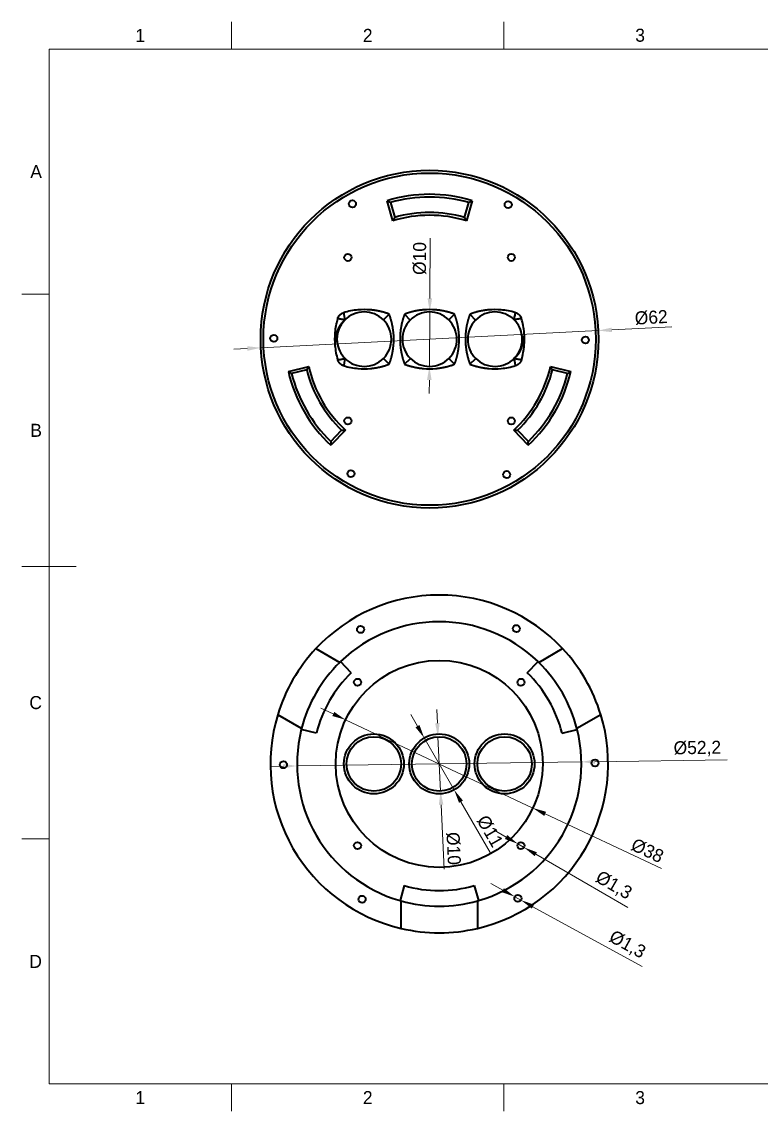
# Model space of a CAD drawing. Header units: millimetres. Extents: x 15 to 292, y 5 to 205.
# Drawn here: x 15 to 150.7, y 5 to 205 of the extents above; entities that cross this region are included whole.
import ezdxf

# ---------------------------------------------------------------- set-up
doc = ezdxf.new("R2010")
doc.units = ezdxf.units.MM
for name, color, linetype in [('Annotations', 7, 'Continuous'), ('Border', 7, 'Continuous'), ('Geometries', 7, 'Continuous')]:
    doc.layers.add(name, color=color, linetype=linetype)
doc.styles.add('Shapr0', font='txt', dxfattribs={"height": 2.3925})
doc.styles.add('Shapr7', font='txt', dxfattribs={"height": 2.3925})
doc.styles.add('Shapr9', font='txt', dxfattribs={"height": 2.3925})
doc.dimstyles.new('ISO-25', dxfattribs={"dimtxt": 2.5, "dimasz": 2.5, "dimexe": 1.25, "dimexo": 0.625, "dimtad": 1, "dimtxsty": 'Standard', "dimcen": 2.5, "dimadec": 0, "dimazin": 0, "dimtfac": 1, "dimtmove": 0, "dimatfit": 3, "dimfxl": 1, "dimarcsym": 0})

# ---------------------------------------------------------------- blocks, each defined once
blk = doc.blocks.new('*D4')
at = {"layer": 'Annotations', "color": 0, "linetype": 'Continuous', "lineweight": 15}
for p, q in [((58.9, 145.15), (120.81, 148.31)), ((123.31, 148.44), (134.35, 149.01)), ((56.4, 145.02), (53.9, 144.89))]:
    blk.add_line(p, q, dxfattribs=at)
at = {"layer": 'Annotations', "color": 0}
for points in [[(123.29, 148.86), (123.33, 148.02), (120.81, 148.31)], [(56.42, 144.6), (56.38, 145.44), (58.9, 145.15)]]:
    blk.add_solid(points, dxfattribs=at)
at = {"layer": 'Defpoints', "color": 0}
for p in [(120.81, 148.31), (58.9, 145.15)]:
    blk.add_point(p, dxfattribs=at)
at = {"layer": 'Annotations', "color": 0, "lineweight": 15, "insert": (130.54, 150.71), "char_height": 2.393, "attachment_point": 5, "rotation": 2.9271, "style": 'Shapr7'}
blk.add_mtext('\\A1;%%c62', dxfattribs=at)
blk = doc.blocks.new('*D5')
at = {"layer": 'Annotations', "color": 0, "linetype": 'Continuous', "lineweight": 15}
for p, q in [((89.9, 154.23), (89.97, 165.26)), ((89.82, 141.73), (89.89, 151.73)), ((89.81, 139.23), (89.79, 136.73))]:
    blk.add_line(p, q, dxfattribs=at)
at = {"layer": 'Annotations', "color": 0, "lineweight": 15}
blk.add_arc((89.85, 146.73), 5, 52.4014, 104.0099, dxfattribs=at)
at = {"layer": 'Annotations', "color": 0}
for points in [[(89.48, 154.23), (90.32, 154.23), (89.89, 151.73)], [(90.23, 139.23), (89.39, 139.24), (89.82, 141.73)]]:
    blk.add_solid(points, dxfattribs=at)
at = {"layer": 'Defpoints', "color": 0}
for p in [(89.89, 151.73), (89.82, 141.73)]:
    blk.add_point(p, dxfattribs=at)
at = {"layer": 'Annotations', "color": 0, "lineweight": 15, "insert": (88.05, 161.55), "char_height": 2.393, "attachment_point": 5, "rotation": 89.6484, "style": 'Shapr7'}
blk.add_mtext('\\A1;%%c10', dxfattribs=at)
blk = doc.blocks.new('*D6')
at = {"layer": 'Annotations', "color": 0, "linetype": 'Continuous', "lineweight": 15}
for p, q in [((63.03, 68.35), (60.53, 68.31)), ((65.53, 68.38), (117.72, 69.13)), ((120.22, 69.16), (144.47, 69.51))]:
    blk.add_line(p, q, dxfattribs=at)
at = {"layer": 'Annotations', "color": 0}
for points in [[(63.04, 67.93), (63.02, 68.77), (65.53, 68.38)], [(120.22, 69.58), (120.23, 68.75), (117.72, 69.13)]]:
    blk.add_solid(points, dxfattribs=at)
at = {"layer": 'Defpoints', "color": 0}
for p in [(65.53, 68.38), (117.72, 69.13)]:
    blk.add_point(p, dxfattribs=at)
at = {"layer": 'Annotations', "color": 0, "lineweight": 15, "insert": (139.01, 71.55), "char_height": 2.3925, "attachment_point": 5, "rotation": 0.8143, "style": 'Shapr9'}
blk.add_mtext('\\A1;%%c52,2', dxfattribs=at)
blk = doc.blocks.new('*D7')
at = {"layer": 'Annotations', "color": 0, "linetype": 'Continuous', "lineweight": 15}
for p, q in [((72.18, 77.93), (69.92, 78.99)), ((74.44, 76.86), (108.81, 60.66)), ((111.07, 59.59), (132.4, 49.54))]:
    blk.add_line(p, q, dxfattribs=at)
at = {"layer": 'Annotations', "color": 0}
for points in [[(72, 77.55), (72.36, 78.3), (74.44, 76.86)], [(111.25, 59.97), (110.9, 59.21), (108.81, 60.66)]]:
    blk.add_solid(points, dxfattribs=at)
at = {"layer": 'Defpoints', "color": 0}
for p in [(74.44, 76.86), (108.81, 60.66)]:
    blk.add_point(p, dxfattribs=at)
at = {"layer": 'Annotations', "color": 0, "lineweight": 15, "insert": (129.84, 52.84), "char_height": 2.393, "attachment_point": 5, "rotation": 334.7581, "style": 'Shapr9'}
blk.add_mtext('\\A1;%%c38', dxfattribs=at)
blk = doc.blocks.new('*D8')
at = {"layer": 'Annotations', "color": 0, "linetype": 'Continuous', "lineweight": 15}
for p, q in [((87.64, 75.69), (86.39, 77.85)), ((88.88, 73.52), (94.37, 63.99)), ((95.62, 61.82), (100.98, 52.52))]:
    blk.add_line(p, q, dxfattribs=at)
at = {"layer": 'Annotations', "color": 0}
for points in [[(87.27, 75.48), (88, 75.9), (88.88, 73.52)], [(95.98, 62.03), (95.26, 61.62), (94.37, 63.99)]]:
    blk.add_solid(points, dxfattribs=at)
at = {"layer": 'Defpoints', "color": 0}
for p in [(88.88, 73.52), (94.37, 63.99)]:
    blk.add_point(p, dxfattribs=at)
at = {"layer": 'Annotations', "color": 0, "lineweight": 15, "insert": (100.93, 56.4), "char_height": 2.393, "attachment_point": 5, "rotation": 299.9379, "style": 'Shapr9'}
blk.add_mtext('\\A1;%%c11', dxfattribs=at)
blk = doc.blocks.new('*D9')
at = {"layer": 'Annotations', "color": 0, "linetype": 'Continuous', "lineweight": 15}
for p, q in [((91.28, 76.25), (91.17, 78.75)), ((91.4, 73.75), (91.86, 63.76)), ((91.97, 61.26), (92.52, 49.43))]:
    blk.add_line(p, q, dxfattribs=at)
at = {"layer": 'Annotations', "color": 0}
for points in [[(90.87, 76.23), (91.7, 76.27), (91.4, 73.75)], [(92.39, 61.28), (91.56, 61.24), (91.86, 63.76)]]:
    blk.add_solid(points, dxfattribs=at)
at = {"layer": 'Defpoints', "color": 0}
for p in [(91.4, 73.75), (91.86, 63.76)]:
    blk.add_point(p, dxfattribs=at)
at = {"layer": 'Annotations', "color": 0, "lineweight": 15, "insert": (94.24, 53.23), "char_height": 2.393, "attachment_point": 5, "rotation": 272.6375, "style": 'Shapr9'}
blk.add_mtext('\\A1;%%c10', dxfattribs=at)
blk = doc.blocks.new('*D10')
at = {"layer": 'Annotations', "color": 0, "linetype": 'Continuous', "lineweight": 15}
for p, q in [((103.3, 45.58), (101.11, 46.78)), ((105.49, 44.38), (106.63, 43.76)), ((108.83, 42.55), (128.85, 31.58))]:
    blk.add_line(p, q, dxfattribs=at)
at = {"layer": 'Annotations', "color": 0}
for points in [[(103.1, 45.22), (103.5, 45.95), (105.49, 44.38)], [(109.03, 42.92), (108.63, 42.19), (106.63, 43.76)]]:
    blk.add_solid(points, dxfattribs=at)
at = {"layer": 'Defpoints', "color": 0}
for p in [(105.49, 44.38), (106.63, 43.76)]:
    blk.add_point(p, dxfattribs=at)
at = {"layer": 'Annotations', "color": 0, "lineweight": 15, "insert": (126.11, 35.5), "char_height": 2.393, "attachment_point": 5, "rotation": 331.2706, "style": 'Shapr9'}
blk.add_mtext('\\A1;%%c1,3', dxfattribs=at)
blk = doc.blocks.new('*D11')
at = {"layer": 'Annotations', "color": 0, "linetype": 'Continuous', "lineweight": 15}
for p, q in [((103.9, 55.33), (101.74, 56.59)), ((106.07, 54.08), (107.19, 53.43)), ((109.35, 52.18), (126.26, 42.4))]:
    blk.add_line(p, q, dxfattribs=at)
at = {"layer": 'Annotations', "color": 0}
for points in [[(103.69, 54.97), (104.11, 55.7), (106.07, 54.08)], [(109.56, 52.54), (109.15, 51.82), (107.19, 53.43)]]:
    blk.add_solid(points, dxfattribs=at)
at = {"layer": 'Defpoints', "color": 0}
for p in [(106.07, 54.08), (107.19, 53.43)]:
    blk.add_point(p, dxfattribs=at)
at = {"layer": 'Annotations', "color": 0, "lineweight": 15, "insert": (123.61, 46.39), "char_height": 2.393, "attachment_point": 5, "rotation": 329.9588, "style": 'Shapr9'}
blk.add_mtext('\\A1;%%c1,3', dxfattribs=at)

msp = doc.modelspace()

# ---------------------------------------------------------------- linework, layer by layer
at = {"layer": 'Border', "linetype": 'Continuous', "lineweight": 15}
for p, q in [((53.5, 200), (53.5, 205)), ((103.5, 200), (103.5, 205)), ((287, 200), (20, 200)), ((20, 200), (20, 10)), ((20, 155), (15, 155)), ((25, 105), (15, 105)), ((20, 55), (15, 55)), ((20, 10), (287, 10)), ((53.5, 10), (53.5, 5)), ((103.5, 10), (103.5, 5))]:
    msp.add_line(p, q, dxfattribs=at)
at = {"layer": 'Geometries', "linetype": 'Continuous', "lineweight": 40}
for p, q in [((83.105, 168.456), (82.043, 172.16)), ((97.666, 172.16), (96.604, 168.456)), ((82.66, 171.821), (83.447, 169.079)), ((96.262, 169.079), (97.049, 171.821)), ((82.438, 151.332), (81.375, 150.282)), ((85.254, 151.316), (86.304, 150.253)), ((94.438, 151.332), (93.375, 150.282)), ((97.254, 151.316), (98.304, 150.253)), ((105.54, 151.166), (105.548, 151.215)), ((105.548, 151.215), (105.561, 151.288)), ((105.608, 151.537), (105.623, 151.609)), ((72.885, 146.179), (72.885, 146.18)), ((72.885, 146.179), (72.885, 146.18)), ((106.824, 147.286), (106.824, 147.285)), ((106.824, 147.286), (106.824, 147.285)), ((82.454, 142.149), (81.404, 143.211)), ((85.271, 142.132), (86.333, 143.182)), ((94.454, 142.149), (93.404, 143.212)), ((97.271, 142.132), (98.333, 143.182)), ((105.604, 142.083), (105.604, 142.083)), ((63.929, 140.78), (67.665, 141.712)), ((67.296, 141.104), (64.53, 140.415)), ((112.044, 141.712), (115.78, 140.781)), ((115.178, 140.415), (112.414, 141.105)), ((71.725, 127.957), (73.704, 130.006)), ((74.414, 130.022), (71.74, 127.253)), ((107.969, 127.254), (105.295, 130.022)), ((106.006, 130.006), (107.984, 127.957)), ((68.974, 89.92), (73.354, 87.391)), ((109.902, 87.391), (114.282, 89.92)), ((75.477, 85.483), (73.498, 87.532)), ((107.779, 85.483), (109.758, 87.531)), ((66.353, 75.267), (61.974, 77.795)), ((121.281, 77.795), (116.902, 75.267)), ((69.069, 74.384), (66.304, 75.073)), ((114.187, 74.384), (116.952, 75.073)), ((85.22, 46.409), (84.434, 43.667)), ((98.036, 46.409), (98.822, 43.667)), ((84.628, 38.559), (84.628, 43.612)), ((98.628, 43.612), (98.628, 38.559))]:
    msp.add_line(p, q, dxfattribs=at)
at = {"layer": 'Geometries', "linetype": 'Continuous', "lineweight": 40, "flags": 128}
for points in [[(82.66, 171.821), (82.506, 171.907), (82.352, 171.991), (82.198, 172.076), (82.043, 172.16)], [(97.666, 172.16), (97.511, 172.076), (97.357, 171.991), (97.203, 171.907), (97.049, 171.821)], [(83.447, 169.079), (83.361, 168.924), (83.275, 168.768), (83.19, 168.612), (83.105, 168.456)], [(96.604, 168.456), (96.519, 168.612), (96.434, 168.768), (96.348, 168.924), (96.262, 169.079)], [(82.438, 151.332), (82.356, 151.363), (82.274, 151.393), (82.192, 151.423), (82.109, 151.452), (82.027, 151.48), (81.944, 151.508), (81.861, 151.535), (81.778, 151.562), (81.694, 151.588), (81.61, 151.613), (81.526, 151.638), (81.442, 151.663), (81.358, 151.686), (81.274, 151.71), (81.189, 151.732), (81.105, 151.754), (81.02, 151.776), (80.935, 151.797), (80.85, 151.817), (80.765, 151.837), (80.68, 151.856), (80.594, 151.874), (80.508, 151.892), (80.423, 151.91), (80.337, 151.927), (80.251, 151.943), (80.165, 151.958), (80.079, 151.973), (79.993, 151.988), (79.907, 152.002), (79.82, 152.015), (79.734, 152.028), (79.647, 152.04), (79.56, 152.051), (79.473, 152.062), (79.386, 152.073), (79.293, 152.083), (79.2, 152.093), (79.107, 152.102), (79.014, 152.111), (78.998, 152.112)], [(88.691, 152.108), (88.653, 152.105), (88.563, 152.096), (88.471, 152.086), (88.38, 152.076), (88.288, 152.066), (88.197, 152.054), (88.106, 152.042), (88.014, 152.029), (87.927, 152.017), (87.839, 152.003), (87.752, 151.989), (87.665, 151.975), (87.577, 151.959), (87.49, 151.944), (87.403, 151.927), (87.316, 151.91), (87.229, 151.893), (87.143, 151.874), (87.056, 151.856), (86.97, 151.836), (86.883, 151.816), (86.797, 151.796), (86.711, 151.775), (86.625, 151.753), (86.539, 151.73), (86.454, 151.707), (86.369, 151.684), (86.283, 151.66), (86.198, 151.635), (86.113, 151.61), (86.029, 151.584), (85.944, 151.557), (85.857, 151.529), (85.77, 151.501), (85.684, 151.471), (85.598, 151.442), (85.511, 151.411), (85.425, 151.38), (85.34, 151.348), (85.254, 151.316)], [(94.438, 151.332), (94.355, 151.364), (94.271, 151.394), (94.188, 151.424), (94.104, 151.454), (94.02, 151.482), (93.936, 151.511), (93.851, 151.538), (93.766, 151.565), (93.681, 151.592), (93.596, 151.618), (93.511, 151.643), (93.425, 151.668), (93.339, 151.692), (93.254, 151.715), (93.168, 151.738), (93.082, 151.76), (92.996, 151.782), (92.909, 151.803), (92.823, 151.823), (92.736, 151.843), (92.649, 151.862), (92.562, 151.881), (92.475, 151.899), (92.388, 151.917), (92.3, 151.933), (92.213, 151.95), (92.126, 151.965), (92.038, 151.98), (91.95, 151.995), (91.863, 152.009), (91.775, 152.022), (91.687, 152.034), (91.599, 152.046), (91.51, 152.058), (91.422, 152.069), (91.333, 152.079), (91.238, 152.089), (91.143, 152.099), (91.049, 152.108), (90.998, 152.112)], [(100.692, 152.108), (100.685, 152.108), (100.594, 152.099), (100.504, 152.09), (100.412, 152.08), (100.32, 152.069), (100.227, 152.058), (100.136, 152.046), (100.044, 152.034), (99.952, 152.02), (99.866, 152.008), (99.781, 151.994), (99.695, 151.98), (99.61, 151.965), (99.525, 151.95), (99.439, 151.934), (99.354, 151.918), (99.269, 151.901), (99.184, 151.883), (99.1, 151.865), (99.015, 151.847), (98.931, 151.827), (98.846, 151.808), (98.762, 151.787), (98.678, 151.766), (98.594, 151.745), (98.51, 151.723), (98.427, 151.7), (98.343, 151.677), (98.26, 151.653), (98.177, 151.629), (98.094, 151.604), (98.011, 151.578), (97.928, 151.552), (97.843, 151.525), (97.759, 151.497), (97.674, 151.468), (97.59, 151.439), (97.506, 151.409), (97.422, 151.379), (97.338, 151.348), (97.254, 151.316)], [(72.885, 146.18), (72.877, 146.218), (72.87, 146.257), (72.863, 146.296), (72.857, 146.335), (72.851, 146.373), (72.845, 146.412), (72.839, 146.457), (72.834, 146.502), (72.829, 146.546), (72.825, 146.591), (72.821, 146.636), (72.817, 146.68), (72.815, 146.725), (72.812, 146.769), (72.81, 146.814), (72.809, 146.858), (72.808, 146.902), (72.807, 146.945), (72.807, 146.989), (72.807, 147.032), (72.808, 147.075), (72.809, 147.118), (72.81, 147.161), (72.812, 147.204), (72.815, 147.251), (72.818, 147.297), (72.821, 147.344), (72.825, 147.39), (72.829, 147.437), (72.835, 147.491), (72.841, 147.544), (72.847, 147.597), (72.855, 147.651), (72.863, 147.704), (72.871, 147.757), (72.88, 147.81), (72.889, 147.858), (72.899, 147.907), (72.909, 147.955), (72.919, 148.003), (72.931, 148.051), (72.942, 148.099), (72.954, 148.148), (72.967, 148.196), (72.981, 148.244), (72.995, 148.292), (73.01, 148.34), (73.025, 148.388), (73.04, 148.433), (73.056, 148.479), (73.072, 148.524), (73.089, 148.569), (73.107, 148.615), (73.123, 148.656), (73.14, 148.697), (73.158, 148.737), (73.176, 148.778), (73.195, 148.819), (73.214, 148.859), (73.233, 148.898), (73.253, 148.938), (73.274, 148.978), (73.299, 149.024), (73.324, 149.071), (73.351, 149.117), (73.378, 149.163), (73.406, 149.209), (73.434, 149.254), (73.464, 149.299), (73.493, 149.344), (73.524, 149.388), (73.555, 149.432), (73.586, 149.475), (73.619, 149.518), (73.649, 149.558), (73.68, 149.597), (73.712, 149.636), (73.743, 149.674), (73.776, 149.712), (73.809, 149.751), (73.843, 149.789), (73.877, 149.827), (73.911, 149.864), (73.945, 149.901), (73.98, 149.937), (74.015, 149.973), (74.047, 150.006), (74.08, 150.038), (74.112, 150.069), (74.144, 150.1), (74.176, 150.131), (74.208, 150.161), (74.217, 150.17), (74.226, 150.178), (74.235, 150.187), (74.243, 150.195), (74.251, 150.204), (74.259, 150.212), (74.263, 150.216), (74.266, 150.22), (74.269, 150.224), (74.271, 150.227), (74.273, 150.23), (74.274, 150.232), (74.275, 150.235), (74.275, 150.237), (74.275, 150.24), (74.275, 150.242), (74.274, 150.244), (74.272, 150.246), (74.27, 150.248), (74.267, 150.25), (74.262, 150.253), (74.257, 150.255), (74.252, 150.257), (74.246, 150.259), (74.24, 150.261), (74.233, 150.263), (74.227, 150.264), (74.221, 150.266), (74.201, 150.271), (74.181, 150.276), (74.145, 150.285), (74.109, 150.293), (74.066, 150.302), (74.023, 150.311), (73.98, 150.32), (73.929, 150.33), (73.877, 150.339), (73.827, 150.349), (73.777, 150.357), (73.727, 150.366), (73.678, 150.374), (73.629, 150.382), (73.586, 150.39), (73.543, 150.397), (73.5, 150.404), (73.458, 150.411), (73.417, 150.417), (73.376, 150.424), (73.336, 150.431), (73.296, 150.438), (73.257, 150.445), (73.219, 150.451), (73.181, 150.458), (73.144, 150.465), (73.11, 150.472), (73.076, 150.479), (73.042, 150.486), (73.01, 150.493), (72.977, 150.5)], [(72.977, 150.5), (72.987, 150.531), (72.997, 150.562), (73.008, 150.593), (73.019, 150.624), (73.032, 150.654), (73.044, 150.684), (73.057, 150.714), (73.071, 150.744), (73.086, 150.773), (73.1, 150.802), (73.117, 150.832), (73.133, 150.862), (73.151, 150.891), (73.169, 150.92), (73.187, 150.948), (73.206, 150.976), (73.225, 151.003), (73.245, 151.03), (73.266, 151.056), (73.287, 151.082), (73.308, 151.107), (73.33, 151.132), (73.353, 151.157), (73.376, 151.181), (73.4, 151.204), (73.425, 151.228), (73.451, 151.252), (73.477, 151.275), (73.504, 151.297), (73.531, 151.319), (73.557, 151.339), (73.584, 151.358), (73.611, 151.377), (73.638, 151.395), (73.665, 151.413), (73.693, 151.43), (73.722, 151.447), (73.75, 151.463), (73.779, 151.478), (73.809, 151.493), (73.838, 151.507), (73.868, 151.521), (73.9, 151.535), (73.933, 151.548), (73.965, 151.561), (73.998, 151.573), (74.031, 151.584), (74.065, 151.594)], [(74.065, 151.594), (74.073, 151.557), (74.08, 151.518), (74.088, 151.479), (74.095, 151.44), (74.102, 151.399), (74.109, 151.359), (74.116, 151.318), (74.123, 151.277), (74.129, 151.234), (74.136, 151.191), (74.143, 151.146), (74.15, 151.101), (74.158, 151.055), (74.165, 151.008), (74.172, 150.961), (74.18, 150.913), (74.188, 150.864), (74.196, 150.815), (74.204, 150.765), (74.213, 150.715), (74.222, 150.664), (74.231, 150.613), (74.241, 150.561), (74.248, 150.521), (74.256, 150.481), (74.265, 150.44), (74.273, 150.4), (74.278, 150.375), (74.283, 150.351), (74.288, 150.326), (74.29, 150.315), (74.292, 150.304), (74.294, 150.292), (74.295, 150.285), (74.295, 150.276), (74.296, 150.274), (74.296, 150.271), (74.296, 150.268), (74.296, 150.265), (74.296, 150.262)], [(74.296, 150.262), (74.296, 150.258), (74.296, 150.254), (74.296, 150.25), (74.296, 150.245)], [(83.23, 147.895), (83.227, 147.931), (83.218, 148.021), (83.209, 148.112), (83.199, 148.204), (83.188, 148.296), (83.177, 148.387), (83.165, 148.478), (83.152, 148.57), (83.139, 148.657), (83.126, 148.745), (83.112, 148.832), (83.097, 148.92), (83.082, 149.007), (83.066, 149.095), (83.05, 149.182), (83.033, 149.269), (83.015, 149.356), (82.997, 149.442), (82.978, 149.529), (82.959, 149.615), (82.939, 149.702), (82.918, 149.788), (82.897, 149.874), (82.875, 149.96), (82.853, 150.046), (82.83, 150.132), (82.806, 150.217), (82.782, 150.302), (82.757, 150.388), (82.732, 150.473), (82.706, 150.557), (82.679, 150.642), (82.651, 150.729), (82.623, 150.816), (82.594, 150.903), (82.564, 150.989), (82.533, 151.075), (82.502, 151.161), (82.47, 151.247), (82.438, 151.332)], [(85.254, 151.316), (85.224, 151.234), (85.193, 151.152), (85.164, 151.07), (85.135, 150.987), (85.107, 150.904), (85.079, 150.821), (85.052, 150.738), (85.025, 150.655), (84.999, 150.571), (84.973, 150.487), (84.948, 150.403), (84.924, 150.319), (84.9, 150.235), (84.877, 150.151), (84.854, 150.066), (84.832, 149.982), (84.811, 149.897), (84.79, 149.812), (84.77, 149.727), (84.75, 149.642), (84.731, 149.556), (84.712, 149.47), (84.694, 149.385), (84.677, 149.299), (84.66, 149.213), (84.644, 149.127), (84.628, 149.041), (84.613, 148.955), (84.599, 148.869), (84.585, 148.782), (84.571, 148.696), (84.559, 148.609), (84.546, 148.523), (84.535, 148.436), (84.524, 148.349), (84.514, 148.262), (84.503, 148.169), (84.493, 148.075), (84.484, 147.982), (84.476, 147.889), (84.474, 147.875)], [(95.23, 147.895), (95.228, 147.919), (95.219, 148.009), (95.21, 148.098), (95.2, 148.188), (95.19, 148.277), (95.179, 148.367), (95.167, 148.456), (95.155, 148.548), (95.142, 148.639), (95.128, 148.73), (95.114, 148.821), (95.099, 148.912), (95.083, 149.003), (95.066, 149.093), (95.049, 149.184), (95.032, 149.274), (95.013, 149.365), (94.994, 149.455), (94.975, 149.545), (94.954, 149.635), (94.933, 149.724), (94.912, 149.814), (94.89, 149.903), (94.867, 149.993), (94.843, 150.082), (94.819, 150.171), (94.794, 150.259), (94.769, 150.348), (94.743, 150.436), (94.716, 150.525), (94.689, 150.613), (94.66, 150.703), (94.63, 150.794), (94.6, 150.884), (94.569, 150.974), (94.537, 151.064), (94.505, 151.154), (94.472, 151.243), (94.438, 151.332)], [(97.254, 151.316), (97.224, 151.234), (97.194, 151.152), (97.164, 151.07), (97.135, 150.988), (97.107, 150.905), (97.079, 150.822), (97.052, 150.739), (97.025, 150.656), (96.999, 150.572), (96.974, 150.489), (96.949, 150.405), (96.924, 150.321), (96.901, 150.237), (96.877, 150.152), (96.855, 150.068), (96.833, 149.984), (96.811, 149.899), (96.79, 149.814), (96.77, 149.729), (96.751, 149.644), (96.731, 149.559), (96.713, 149.473), (96.695, 149.387), (96.677, 149.302), (96.661, 149.216), (96.644, 149.13), (96.629, 149.044), (96.614, 148.958), (96.599, 148.872), (96.585, 148.786), (96.572, 148.699), (96.559, 148.613), (96.547, 148.526), (96.536, 148.44), (96.525, 148.353), (96.514, 148.266), (96.504, 148.173), (96.494, 148.08), (96.485, 147.987), (96.476, 147.894), (96.475, 147.877)], [(105.373, 150.286), (105.424, 150.521), (105.468, 150.747), (105.506, 150.963), (105.54, 151.166)], [(106.716, 150.521), (106.678, 150.513), (106.64, 150.506), (106.6, 150.498), (106.56, 150.491), (106.519, 150.484), (106.479, 150.476), (106.437, 150.469), (106.395, 150.462), (106.353, 150.456), (106.308, 150.448), (106.263, 150.441), (106.218, 150.434), (106.171, 150.427), (106.124, 150.419), (106.076, 150.412), (106.028, 150.404), (105.979, 150.396), (105.929, 150.388), (105.879, 150.379), (105.828, 150.37), (105.777, 150.361), (105.726, 150.351), (105.674, 150.341), (105.626, 150.331), (105.577, 150.321), (105.529, 150.311), (105.48, 150.3), (105.431, 150.288), (105.382, 150.277)], [(105.561, 151.288), (105.583, 151.414), (105.607, 151.533)], [(105.623, 151.609), (105.655, 151.599), (105.686, 151.589), (105.718, 151.577), (105.749, 151.566), (105.78, 151.553), (105.81, 151.54), (105.841, 151.527), (105.871, 151.513), (105.901, 151.498), (105.93, 151.483), (105.961, 151.466), (105.991, 151.449), (106.02, 151.431), (106.05, 151.413), (106.079, 151.394), (106.106, 151.375), (106.133, 151.355), (106.16, 151.335), (106.186, 151.315), (106.211, 151.293), (106.237, 151.272), (106.261, 151.25), (106.286, 151.227), (106.31, 151.204), (106.333, 151.18), (106.357, 151.155), (106.38, 151.129), (106.403, 151.102), (106.425, 151.075), (106.446, 151.048), (106.464, 151.025), (106.481, 151.001), (106.498, 150.977), (106.514, 150.953), (106.53, 150.929), (106.545, 150.904), (106.56, 150.879), (106.575, 150.854), (106.589, 150.828), (106.602, 150.802), (106.616, 150.776), (106.628, 150.75), (106.64, 150.724), (106.652, 150.697), (106.663, 150.67), (106.675, 150.641), (106.686, 150.611), (106.697, 150.581), (106.707, 150.551), (106.716, 150.521)], [(106.824, 147.285), (106.831, 147.247), (106.839, 147.208), (106.846, 147.169), (106.852, 147.13), (106.858, 147.091), (106.863, 147.053), (106.869, 147.008), (106.875, 146.963), (106.88, 146.919), (106.884, 146.874), (106.888, 146.829), (106.891, 146.784), (106.894, 146.74), (106.897, 146.695), (106.899, 146.651), (106.9, 146.607), (106.901, 146.563), (106.902, 146.52), (106.902, 146.476), (106.902, 146.433), (106.901, 146.39), (106.9, 146.347), (106.898, 146.304), (106.897, 146.261), (106.894, 146.214), (106.891, 146.168), (106.888, 146.121), (106.884, 146.074), (106.88, 146.028), (106.874, 145.974), (106.868, 145.921), (106.861, 145.867), (106.854, 145.814), (106.846, 145.761), (106.837, 145.708), (106.828, 145.655), (106.819, 145.607), (106.81, 145.558), (106.8, 145.51), (106.789, 145.462), (106.778, 145.414), (106.767, 145.365), (106.754, 145.317), (106.741, 145.269), (106.728, 145.221), (106.714, 145.173), (106.699, 145.125), (106.684, 145.077), (106.669, 145.031), (106.653, 144.986), (106.637, 144.941), (106.62, 144.896), (106.602, 144.85), (106.586, 144.809), (106.568, 144.768), (106.551, 144.727), (106.533, 144.687), (106.514, 144.646), (106.495, 144.606), (106.476, 144.566), (106.456, 144.527), (106.435, 144.487), (106.41, 144.441), (106.384, 144.394), (106.358, 144.348), (106.331, 144.302), (106.303, 144.256), (106.274, 144.211), (106.245, 144.166), (106.215, 144.121), (106.185, 144.077), (106.154, 144.033), (106.122, 143.99), (106.09, 143.947), (106.06, 143.907), (106.029, 143.868), (105.997, 143.829), (105.965, 143.79), (105.933, 143.753), (105.9, 143.714), (105.866, 143.676), (105.832, 143.638), (105.798, 143.601), (105.763, 143.564), (105.729, 143.528), (105.694, 143.492), (105.661, 143.459), (105.629, 143.427), (105.597, 143.396), (105.564, 143.365), (105.532, 143.334), (105.501, 143.304), (105.492, 143.295), (105.483, 143.287), (105.474, 143.278), (105.465, 143.27), (105.457, 143.261), (105.45, 143.253), (105.446, 143.249), (105.443, 143.245), (105.44, 143.241), (105.438, 143.238), (105.436, 143.235), (105.435, 143.233), (105.434, 143.23), (105.433, 143.228), (105.434, 143.225), (105.434, 143.223), (105.435, 143.221), (105.437, 143.219), (105.439, 143.217), (105.441, 143.215), (105.446, 143.212), (105.452, 143.21), (105.457, 143.208), (105.463, 143.206), (105.469, 143.204), (105.475, 143.202), (105.482, 143.2), (105.488, 143.199), (105.508, 143.194), (105.528, 143.189), (105.564, 143.18), (105.6, 143.172), (105.643, 143.163), (105.686, 143.154), (105.729, 143.145), (105.78, 143.135), (105.831, 143.126), (105.882, 143.116), (105.932, 143.107), (105.982, 143.099), (106.031, 143.091), (106.079, 143.082), (106.123, 143.075), (106.166, 143.068), (106.209, 143.061), (106.251, 143.054), (106.292, 143.047), (106.333, 143.041), (106.373, 143.034), (106.413, 143.027), (106.452, 143.02), (106.49, 143.013), (106.527, 143.007), (106.565, 142.999), (106.599, 142.993), (106.633, 142.986), (106.666, 142.979), (106.699, 142.972), (106.732, 142.965)], [(82.454, 142.149), (82.485, 142.232), (82.516, 142.315), (82.546, 142.399), (82.575, 142.483), (82.604, 142.567), (82.632, 142.651), (82.66, 142.735), (82.687, 142.82), (82.713, 142.905), (82.739, 142.99), (82.765, 143.075), (82.789, 143.161), (82.813, 143.246), (82.837, 143.332), (82.86, 143.418), (82.882, 143.504), (82.903, 143.59), (82.924, 143.676), (82.945, 143.763), (82.965, 143.849), (82.984, 143.936), (83.003, 144.023), (83.021, 144.11), (83.038, 144.198), (83.055, 144.285), (83.071, 144.372), (83.087, 144.459), (83.102, 144.547), (83.116, 144.634), (83.13, 144.722), (83.143, 144.81), (83.156, 144.898), (83.168, 144.986), (83.179, 145.074), (83.19, 145.163), (83.2, 145.251), (83.211, 145.346), (83.22, 145.441), (83.229, 145.535), (83.234, 145.587)], [(84.479, 145.57), (84.481, 145.546), (84.489, 145.456), (84.499, 145.367), (84.508, 145.277), (84.519, 145.187), (84.53, 145.098), (84.541, 145.009), (84.554, 144.917), (84.567, 144.826), (84.581, 144.735), (84.595, 144.644), (84.61, 144.553), (84.626, 144.462), (84.642, 144.372), (84.659, 144.281), (84.677, 144.191), (84.695, 144.1), (84.714, 144.01), (84.734, 143.92), (84.754, 143.83), (84.775, 143.74), (84.797, 143.651), (84.819, 143.561), (84.842, 143.472), (84.865, 143.383), (84.89, 143.294), (84.914, 143.205), (84.94, 143.117), (84.966, 143.028), (84.993, 142.94), (85.02, 142.852), (85.049, 142.761), (85.079, 142.671), (85.109, 142.581), (85.14, 142.491), (85.172, 142.401), (85.204, 142.311), (85.237, 142.222), (85.271, 142.132)], [(94.454, 142.149), (94.485, 142.231), (94.515, 142.313), (94.545, 142.395), (94.574, 142.478), (94.602, 142.561), (94.63, 142.643), (94.657, 142.726), (94.684, 142.81), (94.71, 142.893), (94.736, 142.977), (94.761, 143.061), (94.785, 143.146), (94.809, 143.23), (94.832, 143.314), (94.854, 143.399), (94.876, 143.483), (94.898, 143.568), (94.919, 143.653), (94.939, 143.738), (94.959, 143.823), (94.978, 143.909), (94.997, 143.994), (95.015, 144.08), (95.032, 144.166), (95.049, 144.252), (95.065, 144.338), (95.081, 144.424), (95.096, 144.51), (95.11, 144.596), (95.124, 144.683), (95.137, 144.769), (95.15, 144.855), (95.162, 144.942), (95.174, 145.029), (95.185, 145.116), (95.195, 145.203), (95.206, 145.296), (95.215, 145.39), (95.225, 145.483), (95.233, 145.576), (95.234, 145.589)], [(96.479, 145.57), (96.48, 145.551), (96.489, 145.462), (96.498, 145.372), (96.508, 145.282), (96.518, 145.193), (96.529, 145.103), (96.541, 145.014), (96.553, 144.922), (96.566, 144.831), (96.58, 144.74), (96.594, 144.649), (96.61, 144.558), (96.625, 144.467), (96.642, 144.376), (96.659, 144.285), (96.677, 144.194), (96.695, 144.104), (96.714, 144.014), (96.734, 143.923), (96.754, 143.833), (96.775, 143.743), (96.796, 143.654), (96.819, 143.564), (96.842, 143.475), (96.865, 143.385), (96.889, 143.296), (96.914, 143.207), (96.939, 143.119), (96.966, 143.03), (96.992, 142.942), (97.02, 142.853), (97.049, 142.762), (97.078, 142.672), (97.109, 142.581), (97.14, 142.491), (97.172, 142.401), (97.204, 142.311), (97.237, 142.222), (97.271, 142.132)], [(72.992, 142.944), (73.131, 142.971), (73.278, 142.997), (73.434, 143.022), (73.599, 143.048), (73.772, 143.076), (73.952, 143.108), (74.138, 143.145), (74.329, 143.186)], [(74.086, 141.856), (74.054, 141.866), (74.022, 141.876), (73.991, 141.887), (73.96, 141.899), (73.929, 141.912), (73.898, 141.924), (73.868, 141.938), (73.838, 141.952), (73.808, 141.967), (73.778, 141.982), (73.748, 141.999), (73.718, 142.016), (73.688, 142.034), (73.659, 142.052), (73.63, 142.071), (73.603, 142.09), (73.576, 142.11), (73.549, 142.13), (73.523, 142.15), (73.497, 142.171), (73.472, 142.193), (73.447, 142.215), (73.423, 142.238), (73.399, 142.261), (73.376, 142.285), (73.352, 142.31), (73.329, 142.336), (73.306, 142.363), (73.284, 142.389), (73.262, 142.417), (73.245, 142.44), (73.228, 142.464), (73.211, 142.488), (73.195, 142.512), (73.179, 142.536), (73.163, 142.561), (73.148, 142.586), (73.134, 142.611), (73.12, 142.637), (73.106, 142.663), (73.093, 142.689), (73.081, 142.715), (73.068, 142.741), (73.057, 142.768), (73.045, 142.795), (73.034, 142.824), (73.023, 142.854), (73.012, 142.883), (73.002, 142.913), (72.992, 142.944)], [(74.336, 143.179), (74.282, 142.926), (74.235, 142.684), (74.195, 142.454), (74.159, 142.239), (74.123, 142.04), (74.086, 141.856)], [(79.017, 141.357), (79.024, 141.357), (79.114, 141.366), (79.205, 141.375), (79.297, 141.385), (79.389, 141.396), (79.481, 141.407), (79.573, 141.419), (79.665, 141.431), (79.757, 141.444), (79.843, 141.457), (79.928, 141.471), (80.014, 141.485), (80.099, 141.5), (80.184, 141.515), (80.269, 141.531), (80.355, 141.547), (80.44, 141.564), (80.524, 141.582), (80.609, 141.6), (80.694, 141.618), (80.778, 141.637), (80.863, 141.657), (80.947, 141.678), (81.031, 141.699), (81.115, 141.72), (81.199, 141.742), (81.282, 141.765), (81.366, 141.788), (81.449, 141.812), (81.532, 141.836), (81.615, 141.861), (81.698, 141.887), (81.781, 141.913), (81.866, 141.94), (81.95, 141.968), (82.035, 141.997), (82.119, 142.026), (82.203, 142.056), (82.287, 142.086), (82.371, 142.117), (82.454, 142.149)], [(85.271, 142.132), (85.353, 142.102), (85.435, 142.072), (85.517, 142.042), (85.6, 142.013), (85.682, 141.985), (85.765, 141.957), (85.848, 141.93), (85.932, 141.903), (86.015, 141.877), (86.099, 141.851), (86.183, 141.826), (86.268, 141.802), (86.352, 141.778), (86.436, 141.755), (86.52, 141.732), (86.605, 141.71), (86.69, 141.689), (86.775, 141.668), (86.86, 141.648), (86.945, 141.628), (87.03, 141.609), (87.116, 141.59), (87.202, 141.572), (87.288, 141.555), (87.374, 141.538), (87.46, 141.522), (87.546, 141.506), (87.632, 141.491), (87.718, 141.477), (87.804, 141.463), (87.891, 141.45), (87.977, 141.437), (88.064, 141.425), (88.151, 141.413), (88.238, 141.402), (88.325, 141.392), (88.418, 141.381), (88.511, 141.371), (88.604, 141.362), (88.698, 141.354), (88.71, 141.353)], [(91.018, 141.357), (91.041, 141.359), (91.13, 141.368), (91.22, 141.377), (91.31, 141.386), (91.399, 141.397), (91.489, 141.408), (91.578, 141.419), (91.669, 141.432), (91.76, 141.445), (91.852, 141.459), (91.943, 141.473), (92.034, 141.488), (92.124, 141.504), (92.215, 141.521), (92.306, 141.538), (92.396, 141.555), (92.486, 141.574), (92.577, 141.593), (92.667, 141.612), (92.756, 141.633), (92.846, 141.653), (92.936, 141.675), (93.025, 141.697), (93.115, 141.72), (93.204, 141.744), (93.293, 141.768), (93.381, 141.793), (93.47, 141.818), (93.558, 141.844), (93.647, 141.871), (93.735, 141.898), (93.825, 141.927), (93.916, 141.957), (94.006, 141.987), (94.096, 142.018), (94.186, 142.05), (94.276, 142.082), (94.365, 142.115), (94.454, 142.149)], [(97.271, 142.132), (97.353, 142.102), (97.435, 142.072), (97.517, 142.042), (97.599, 142.013), (97.682, 141.985), (97.765, 141.957), (97.848, 141.93), (97.931, 141.903), (98.015, 141.877), (98.099, 141.851), (98.183, 141.826), (98.267, 141.802), (98.351, 141.778), (98.435, 141.755), (98.519, 141.733), (98.604, 141.711), (98.689, 141.689), (98.773, 141.668), (98.858, 141.648), (98.944, 141.628), (99.029, 141.609), (99.115, 141.591), (99.2, 141.573), (99.286, 141.555), (99.372, 141.538), (99.458, 141.522), (99.544, 141.507), (99.63, 141.491), (99.716, 141.477), (99.802, 141.463), (99.889, 141.45), (99.975, 141.437), (100.062, 141.425), (100.149, 141.413), (100.235, 141.402), (100.322, 141.392), (100.415, 141.382), (100.508, 141.372), (100.602, 141.363), (100.695, 141.354), (100.711, 141.353)], [(105.413, 143.203), (105.413, 143.207), (105.413, 143.211), (105.413, 143.215), (105.413, 143.22)], [(105.604, 142.083), (105.596, 142.126), (105.589, 142.169), (105.582, 142.213), (105.575, 142.258), (105.568, 142.304), (105.561, 142.35), (105.553, 142.397), (105.546, 142.441), (105.54, 142.486), (105.532, 142.531), (105.525, 142.576), (105.518, 142.622), (105.51, 142.669), (105.502, 142.716), (105.494, 142.764), (105.485, 142.812), (105.476, 142.86), (105.467, 142.909), (105.457, 142.958), (105.449, 143.002), (105.44, 143.046), (105.431, 143.09), (105.427, 143.11), (105.423, 143.13), (105.419, 143.15), (105.417, 143.159), (105.416, 143.168), (105.414, 143.178), (105.414, 143.184), (105.413, 143.191), (105.413, 143.194), (105.413, 143.197), (105.413, 143.2), (105.413, 143.203)], [(105.644, 141.87), (105.637, 141.905), (105.63, 141.939), (105.623, 141.974), (105.617, 142.01), (105.61, 142.046), (105.604, 142.083)], [(106.732, 142.965), (106.722, 142.934), (106.712, 142.903), (106.701, 142.872), (106.689, 142.841), (106.677, 142.811), (106.665, 142.781), (106.651, 142.751), (106.638, 142.721), (106.623, 142.692), (106.608, 142.663), (106.592, 142.633), (106.575, 142.603), (106.558, 142.574), (106.54, 142.545), (106.522, 142.517), (106.503, 142.489), (106.484, 142.462), (106.464, 142.435), (106.443, 142.409), (106.422, 142.383), (106.401, 142.358), (106.378, 142.333), (106.356, 142.308), (106.333, 142.284), (106.309, 142.261), (106.284, 142.237), (106.258, 142.213), (106.232, 142.19), (106.205, 142.168), (106.178, 142.146), (106.152, 142.126), (106.125, 142.107), (106.098, 142.088), (106.071, 142.07), (106.043, 142.052), (106.015, 142.035), (105.987, 142.018), (105.958, 142.002), (105.929, 141.987), (105.9, 141.972), (105.871, 141.958), (105.841, 141.944), (105.809, 141.93), (105.776, 141.917), (105.743, 141.904), (105.71, 141.892), (105.677, 141.881), (105.644, 141.87)], [(63.929, 140.78), (64.079, 140.688), (64.229, 140.597), (64.38, 140.506), (64.53, 140.415)], [(67.665, 141.712), (67.572, 141.56), (67.479, 141.408), (67.387, 141.256), (67.296, 141.104)], [(112.414, 141.105), (112.322, 141.257), (112.23, 141.409), (112.138, 141.56), (112.044, 141.712)], [(115.178, 140.415), (115.329, 140.506), (115.48, 140.597), (115.63, 140.689), (115.78, 140.781)], [(73.704, 130.006), (73.881, 130.009), (74.059, 130.013), (74.236, 130.017), (74.414, 130.022)], [(105.295, 130.022), (105.473, 130.017), (105.651, 130.013), (105.829, 130.009), (106.006, 130.006)], [(71.725, 127.957), (71.728, 127.781), (71.732, 127.605), (71.736, 127.429), (71.74, 127.253)], [(107.969, 127.254), (107.973, 127.429), (107.977, 127.605), (107.981, 127.781), (107.984, 127.957)]]:
    msp.add_lwpolyline(points, dxfattribs=at)
at = {"layer": 'Geometries', "linetype": 'Continuous', "lineweight": 40}
for centre, radius in [((89.855, 146.73), 31), ((89.855, 146.73), 30.5), ((75.691, 171.577), 0.65), ((104.29, 171.42), 0.65), ((74.855, 161.731), 0.65), ((104.855, 161.731), 0.65), ((61.255, 146.888), 0.65), ((118.454, 146.574), 0.65), ((74.855, 131.731), 0.65), ((104.855, 131.731), 0.65), ((75.419, 122.041), 0.65), ((104.018, 121.884), 0.65), ((77.192, 93.447), 0.65), ((105.792, 93.604), 0.65), ((91.628, 68.758), 19), ((76.628, 83.758), 0.65), ((106.628, 83.758), 0.65), ((79.628, 68.756), 5.5), ((91.628, 68.756), 5.5), ((103.628, 68.756), 5.5), ((79.628, 68.756), 5), ((91.628, 68.756), 5), ((103.628, 68.756), 5), ((63.028, 68.601), 0.65), ((120.227, 68.914), 0.65), ((76.628, 53.758), 0.65), ((106.628, 53.758), 0.65), ((77.464, 43.911), 0.65), ((106.063, 44.068), 0.65)]:
    msp.add_circle(centre, radius, dxfattribs=at)
for centre, radius, start, end in [((89.854, 146.732), 26.6, 72.92261, 107.07675), ((89.854, 146.732), 26.1, 73.99963, 105.99971), ((89.855, 146.73), 22.75, 72.74265, 107.25813), ((89.855, 146.73), 23.25, 74.00198, 105.99879), ((77.825, 139.342), 12.816, 95.06812, 107.06058), ((77.867, 139.045), 13.116, 85.05569, 95.13803), ((89.868, 139.046), 13.115, 85.05665, 95.14927), ((101.868, 139.044), 13.117, 85.06133, 95.14276), ((101.909, 139.336), 12.823, 73.1639, 85.13178), ((85.326, 146.776), 12.898, 163.21761, 175.10355), ((77.854, 146.732), 5, 135.37091, 186.341), ((77.854, 146.732), 5, 45.23806, 135.37091), ((77.854, 146.732), 5, 315.23439, 45.23806), ((89.854, 146.732), 5, 135.23636, 225.23478), ((89.854, 146.732), 5, 45.23477, 135.23637), ((89.854, 146.732), 5, 315.23637, 45.23478), ((101.854, 146.732), 5, 135.23439, 225.23806), ((101.854, 146.732), 5, 45.23477, 135.23439), ((101.854, 146.732), 5, 6.35727, 45.23468), ((94.467, 146.762), 12.813, 5.07191, 17.05911), ((85.543, 146.745), 13.117, 175.05207, 185.14174), ((77.854, 146.732), 5, 186.35805, 225.23583), ((70.168, 146.719), 13.114, 355.04771, 5.14467), ((97.54, 146.746), 13.114, 175.06094, 185.14628), ((82.169, 146.719), 13.114, 355.05954, 5.14727), ((109.54, 146.745), 13.114, 175.05052, 185.14313), ((101.854, 146.732), 5, 315.3709, 6.3471), ((94.166, 146.719), 13.117, 355.05034, 5.14274), ((85.242, 146.702), 12.813, 185.07088, 197.05911), ((94.383, 146.689), 12.898, 343.21761, 355.10181), ((77.854, 146.732), 5, 225.23589, 315.2344), ((89.854, 146.732), 5, 225.23477, 315.23637), ((101.854, 146.732), 5, 225.23806, 315.37091), ((89.854, 146.732), 26.6, 192.93039, 227.08024), ((89.854, 146.732), 26.1, 194.00756, 226.00327), ((89.855, 146.73), 23.25, 194.00198, 225.99879), ((89.855, 146.73), 22.75, 192.74265, 227.25813), ((77.8, 154.129), 12.823, 253.1639, 265.12956), ((77.841, 154.421), 13.117, 265.05915, 275.14518), ((89.841, 154.418), 13.114, 265.05596, 275.1517), ((101.841, 154.42), 13.116, 265.05365, 275.14039), ((101.884, 154.123), 12.816, 275.07052, 287.06058), ((89.855, 146.73), 22.75, 312.74265, 347.25813), ((89.855, 146.73), 23.25, 314.00198, 345.99879), ((89.854, 146.732), 26.6, 312.92142, 347.07062), ((89.854, 146.732), 26.1, 313.99842, 345.99346), ((91.628, 68.758), 31, 43.04927, 136.951), ((91.628, 68.756), 26.1, 46.00158, 133.99673), ((91.628, 68.758), 31, 136.95121, 163.05182), ((91.628, 68.758), 31, 16.94838, 43.04899), ((91.628, 68.756), 26.1, 134.43921, 165.55349), ((91.628, 68.756), 26.1, 133.99673, 134.43987), ((91.628, 68.756), 26.1, 45.55946, 46.00158), ((91.628, 68.756), 26.1, 14.44603, 45.56031), ((91.628, 68.758), 23.25, 134.00121, 165.99802), ((91.628, 68.758), 23.25, 14.00121, 45.99802), ((91.628, 68.758), 31, 163.05189, 256.94986), ((91.628, 68.758), 31, 283.04975, 16.94823), ((91.628, 68.756), 26.1, 165.99244, 254.00029), ((91.628, 68.756), 26.1, 165.55335, 165.99244), ((91.628, 68.756), 26.1, 286.00037, 14.00654), ((91.628, 68.756), 26.1, 14.00654, 14.44642), ((91.628, 68.758), 23.25, 254.00121, 285.99802), ((91.628, 68.756), 26.1, 254.00029, 254.44282), ((91.628, 68.756), 26.1, 254.44334, 285.55762), ((91.628, 68.756), 26.1, 285.55811, 286.00037), ((91.628, 68.758), 31, 256.94949, 256.94986), ((91.628, 68.758), 31, 256.94986, 283.04975), ((91.628, 68.758), 31, 283.04975, 283.0501)]:
    msp.add_arc(centre, radius, start, end, dxfattribs=at)

# ---------------------------------------------------------------- texts
at = {"layer": 'Border', "linetype": 'Continuous', "lineweight": 15, "char_height": 2.393, "width": 2.3925, "style": 'Shapr0'}
for s, insert, attachment_point in [('1', (36.75, 201.304), 8), ('2', (78.5, 201.304), 8), ('3', (128.5, 201.304), 8), ('A', (18.696, 177.5), 6), ('B', (18.696, 130), 6), ('C', (18.696, 80), 6), ('D', (18.696, 32.5), 6), ('1', (36.75, 8.696), 2), ('2', (78.5, 8.696), 2), ('3', (128.5, 8.696), 2)]:
    msp.add_mtext(s, dxfattribs=dict(at, insert=insert, attachment_point=attachment_point))

# ---------------------------------------------------------------- dimensions: what is measured, and where the dimension line sits
at = {"layer": 'Annotations', "linetype": 'Continuous', "lineweight": 15}
for p1, p2, override, picture, middle in [((89.824, 141.733), (89.885, 151.732), {"dimscale": 1, "dimgap": 0.7, "dimdec": 2, "dimlfac": 1, "dimrnd": 0.01, "dimzin": 8, "dimdsep": 44, "dimtxsty": 'Shapr7', "dimcen": 2.5, "dimadec": 2, "dimtol": 0, "dimlim": 0, "dimtp": 0, "dimtm": 0, "dimtfac": 0.6, "dimtdec": 8, "dimtofl": 1, "dimfrac": 2, "dimtolj": 1, "dimlwd": 15, "dimlwe": 15}, '*D5', (89.945, 161.54)), ((58.895, 145.147), (120.814, 148.313), {"dimscale": 1, "dimgap": 0.7, "dimdec": 2, "dimlfac": 1, "dimrnd": 0.01, "dimzin": 8, "dimdsep": 44, "dimtxsty": 'Shapr7', "dimcen": 2.5, "dimadec": 2, "dimtol": 0, "dimlim": 0, "dimtp": 0, "dimtm": 0, "dimtfac": 0.6, "dimtdec": 8, "dimtofl": 1, "dimfrac": 2, "dimtolj": 1, "dimlwd": 15, "dimlwe": 15}, '*D4', (130.64, 148.815)), ((74.442, 76.86), (108.814, 60.655), {"dimscale": 1, "dimgap": 0.7, "dimdec": 2, "dimlfac": 1, "dimrnd": 0.01, "dimzin": 8, "dimdsep": 44, "dimtxsty": 'Shapr9', "dimcen": 2.5, "dimadec": 2, "dimtol": 0, "dimlim": 0, "dimtp": 0, "dimtm": 0, "dimtfac": 0.6, "dimtdec": 8, "dimtofl": 1, "dimfrac": 2, "dimtolj": 1, "dimlwd": 15, "dimlwe": 15}, '*D7', (129.033, 51.123)), ((91.397, 73.751), (91.858, 63.761), {"dimscale": 1, "dimgap": 0.7, "dimdec": 2, "dimlfac": 1, "dimrnd": 0.01, "dimzin": 8, "dimdsep": 44, "dimtxsty": 'Shapr9', "dimcen": 2.5, "dimadec": 2, "dimtol": 0, "dimlim": 0, "dimtp": 0, "dimtm": 0, "dimtfac": 0.6, "dimtdec": 8, "dimtofl": 1, "dimfrac": 2, "dimtolj": 1, "dimlwd": 15, "dimlwe": 15}, '*D9', (92.347, 53.142)), ((88.883, 73.522), (94.372, 63.99), {"dimscale": 1, "dimgap": 0.7, "dimdec": 2, "dimlfac": 1, "dimrnd": 0.01, "dimzin": 8, "dimdsep": 44, "dimtxsty": 'Shapr9', "dimcen": 2.5, "dimadec": 2, "dimtol": 0, "dimlim": 0, "dimtp": 0, "dimtm": 0, "dimtfac": 0.6, "dimtdec": 8, "dimtofl": 1, "dimfrac": 2, "dimtolj": 1, "dimlwd": 15, "dimlwe": 15}, '*D8', (99.291, 55.449)), ((65.53, 68.385), (117.725, 69.127), {"dimscale": 1, "dimgap": 0.7, "dimdec": 2, "dimlfac": 1, "dimrnd": 0.01, "dimzin": 8, "dimdsep": 44, "dimtxsty": 'Shapr9', "dimcen": 2.5, "dimadec": 2, "dimtol": 0, "dimlim": 0, "dimtp": 0, "dimtm": 0, "dimtfac": 0.6, "dimtdec": 8, "dimtofl": 1, "dimfrac": 2, "dimtolj": 1, "dimlwd": 15, "dimlwe": 15}, '*D6', (139.044, 69.43)), ((106.065, 54.083), (107.19, 53.432), {"dimscale": 1, "dimgap": 0.7, "dimdec": 2, "dimlfac": 1, "dimrnd": 0.01, "dimzin": 8, "dimdsep": 44, "dimtxsty": 'Shapr9', "dimcen": 2.5, "dimadec": 2, "dimtol": 0, "dimlim": 0, "dimtp": 0, "dimtm": 0, "dimtfac": 0.6, "dimtdec": 8, "dimtofl": 1, "dimfrac": 2, "dimtolj": 1, "dimlwd": 15, "dimlwe": 15}, '*D11', (122.548, 44.551)), ((105.493, 44.38), (106.633, 43.756), {"dimscale": 1, "dimgap": 0.7, "dimdec": 2, "dimlfac": 1, "dimrnd": 0.01, "dimzin": 8, "dimdsep": 44, "dimtxsty": 'Shapr9', "dimcen": 2.5, "dimadec": 2, "dimtol": 0, "dimlim": 0, "dimtp": 0, "dimtm": 0, "dimtfac": 0.6, "dimtdec": 8, "dimtofl": 1, "dimfrac": 2, "dimtolj": 1, "dimlwd": 15, "dimlwe": 15}, '*D10', (125.091, 33.638))]:
    dim = msp.add_diameter_dim_2p(p1=p1, p2=p2, dimstyle='ISO-25', override=override, dxfattribs=at)
    dim.commit()
    dim.dimension.update_dxf_attribs({"geometry": picture, "text_midpoint": middle, "dimtype": 163})

doc.saveas('drawing.dxf')
